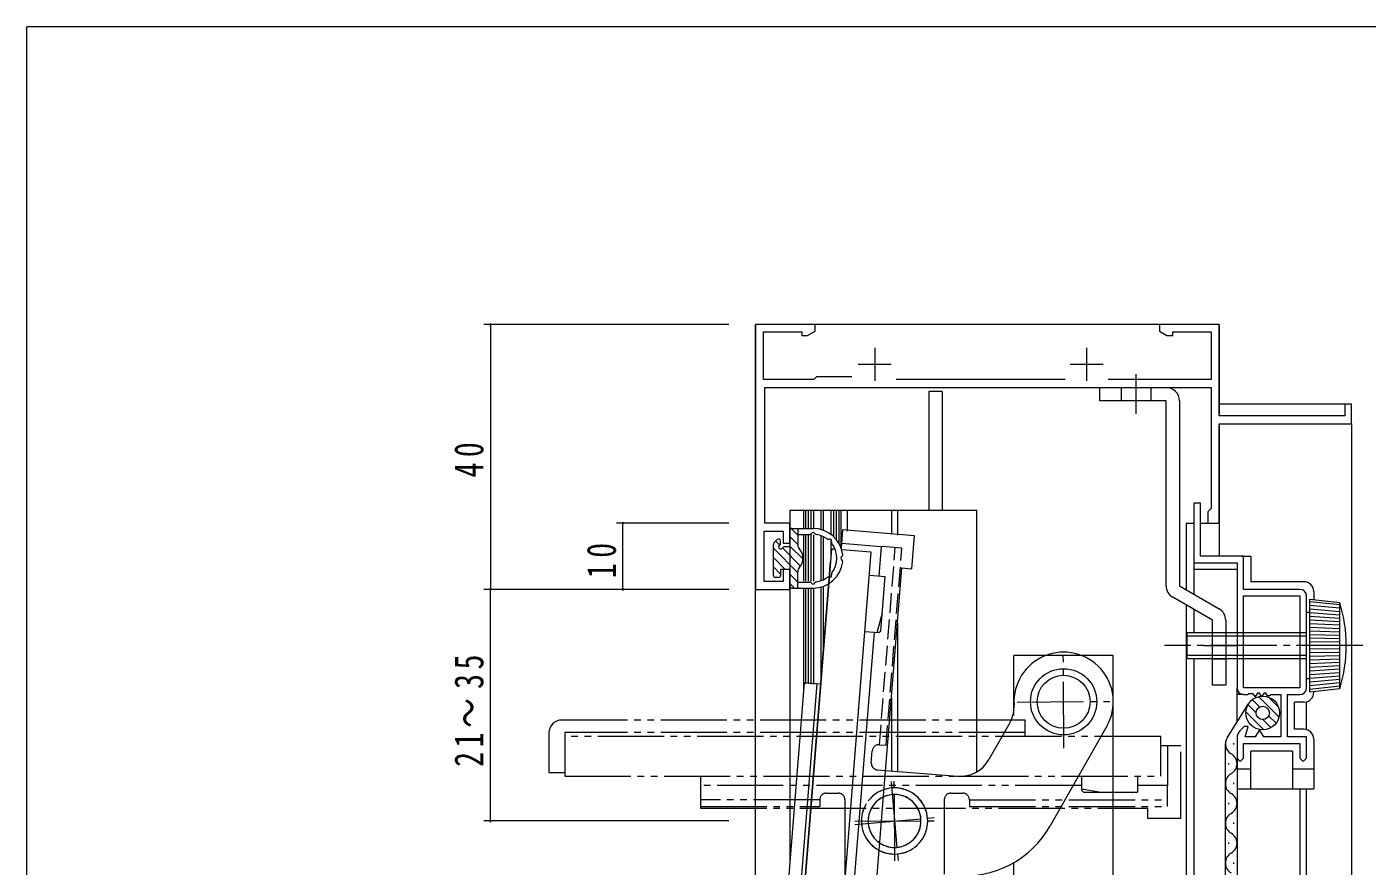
# Model space of a CAD drawing. Units: millimetres on the paper. Extents: x -397 to 397, y -282 to 282.
# Drawn here: x -393.9 to -191.6, y 152.5 to 279.3 of the extents above; entities that cross this region are included whole.
import ezdxf

# ---------------------------------------------------------------- set-up
doc = ezdxf.new("R2010")
doc.units = ezdxf.units.MM
for name, pattern in [('USER2', [13, 10, -1, 1, -1]), ('USER3', [15, 10, -1, 1, -1, 1, -1]), ('USER4', [4, 3, -1])]:
    doc.linetypes.add(name, pattern=pattern)
for name, color, linetype, lineweight in [('0-1_YKK_ZWAK', 7, 'Continuous', 18), ('0-3_YKK_11', 7, 'Continuous', 18), ('0-4_YKK_12', 2, 'Continuous', 18), ('0-6_YKK_13', 4, 'Continuous', 18), ('0-7_YKK_D', 6, 'Continuous', 18)]:
    doc.layers.add(name, color=color, linetype=linetype, lineweight=lineweight)
doc.styles.add('ＭＳ ゴシック', font='')
doc.styles.get('ＭＳ ゴシック').set_extended_font_data('MS Gothic')

msp = doc.modelspace()

# ---------------------------------------------------------------- linework, layer by layer
at = {"layer": '0-1_YKK_ZWAK'}
for p in [(-393.908, -245.7), (376.092, 279.3)]:
    msp.add_line(p, (-393.908, 279.3), dxfattribs=at)
at = {"layer": '0-3_YKK_11'}
for p, q in [((-274.908, 234.301), (-283.908, 234.3)), ((-283.908, 234.3), (-283.908, 194.301)), ((-282.708, 233.201), (-276.908, 233.201)), ((-282.708, 226.001), (-282.708, 233.201)), ((-276.908, 233.201), (-276.908, 232.651)), ((-276.034, 232.651), (-274.908, 233.3)), ((-274.908, 233.3), (-274.908, 234.301)), ((-213.908, 234.3), (-222.908, 234.3)), ((-222.908, 234.3), (-222.908, 233.3)), ((-222.908, 233.3), (-221.782, 232.651)), ((-220.908, 233.201), (-215.108, 233.201)), ((-220.908, 232.651), (-220.908, 233.201)), ((-215.108, 233.201), (-215.108, 226)), ((-213.908, 220.5), (-213.908, 234.3)), ((-276.908, 232.651), (-276.034, 232.651)), ((-265.908, 230.801), (-265.908, 225.801)), ((-233.908, 230.801), (-233.908, 225.801)), ((-221.782, 232.651), (-220.908, 232.651)), ((-268.408, 228.301), (-263.408, 228.301)), ((-236.408, 228.301), (-231.408, 228.301)), ((-275.108, 226), (-282.708, 226.001)), ((-282.508, 204.301), (-282.508, 224.801)), ((-282.508, 224.801), (-215.108, 224.801)), ((-274.908, 226.2), (-275.108, 226)), ((-274.708, 226.401), (-274.908, 226.2)), ((-269.333, 226.401), (-274.708, 226.401)), ((-237.141, 226), (-262.676, 226)), ((-215.108, 226), (-230.676, 226)), ((-215.108, 224.801), (-215.108, 206.5)), ((-194.908, 222.301), (-194.908, 220.501)), ((-193.908, 222.3), (-194.908, 222.301)), ((-193.908, 219.3), (-193.908, 222.3)), ((-194.908, 220.501), (-213.908, 220.5)), ((-213.908, 219.3), (-193.908, 219.3)), ((-213.908, 204.3), (-213.908, 219.3)), ((-216.709, 207.3), (-217.709, 207.3)), ((-217.709, 207.3), (-217.709, 198.3)), ((-216.709, 199.3), (-216.709, 207.3)), ((-215.108, 206.5), (-215.308, 206.301)), ((-215.308, 206.301), (-215.608, 206)), ((-215.608, 206), (-215.608, 204.3)), ((-282.608, 203.101), (-279.708, 203.101)), ((-282.608, 195.501), (-282.608, 203.101)), ((-278.708, 204.301), (-282.508, 204.301)), ((-279.708, 203.101), (-279.708, 201.301)), ((-278.708, 201.301), (-278.708, 204.301)), ((-215.608, 204.3), (-213.908, 204.3)), ((-279.708, 201.301), (-278.708, 201.301)), ((-279.61, 110.681), (-272.561, 198.489)), ((-210.209, 199.3), (-216.709, 199.3)), ((-210.209, 194.3), (-210.209, 199.3)), ((-279.708, 197.301), (-279.708, 195.501)), ((-278.708, 197.301), (-279.708, 197.301)), ((-278.708, 194.301), (-278.708, 197.301)), ((-217.709, 198.3), (-211.209, 198.3)), ((-211.209, 198.3), (-211.209, 179.4)), ((-283.908, 194.301), (-278.708, 194.301)), ((-279.708, 195.501), (-282.608, 195.501)), ((-201.709, 194.3), (-210.209, 194.3)), ((-210.209, 193.3), (-201.709, 193.3)), ((-210.209, 179.4), (-210.209, 193.3)), ((-210.209, 179.4), (-210.209, 193.3)), ((-201.709, 193.3), (-201.709, 179.4)), ((-200.709, 179.4), (-200.709, 193.3)), ((-201.709, 179.4), (-210.209, 179.4)), ((-210.209, 178.4), (-209.628, 178.4)), ((-209.628, 178.4), (-209.368, 178.55)), ((-209.368, 178.55), (-208.869, 178.58)), ((-208.869, 178.58), (-208.484, 178.066)), ((-208.484, 178.066), (-207.984, 178.733)), ((-207.984, 178.733), (-207.484, 178.066)), ((-207.484, 178.066), (-206.984, 178.733)), ((-206.984, 178.733), (-206.644, 178.28)), ((-206.644, 178.28), (-206.324, 178.28)), ((-206.324, 178.28), (-206.084, 178.4)), ((-206.084, 178.4), (-204.609, 178.4)), ((-204.609, 178.4), (-204.609, 172)), ((-203.609, 178.4), (-201.709, 178.4)), ((-203.609, 172), (-203.609, 178.4)), ((-210.109, 173.6), (-210.769, 172.939)), ((-209.548, 173.6), (-210.109, 173.6)), ((-209.977, 172), (-209.548, 173.6)), ((-208.444, 172), (-209.977, 172)), ((-207.924, 172.9), (-208.444, 172)), ((-207.693, 172.9), (-207.924, 172.9)), ((-207.174, 172), (-207.693, 172.9)), ((-204.609, 172), (-207.174, 172)), ((-200.709, 172), (-203.609, 172)), ((-200.709, 168.8), (-200.709, 172)), ((-211.209, 171.878), (-211.209, 168.8)), ((-210.209, 168.8), (-210.209, 171)), ((-210.209, 171), (-201.709, 171)), ((-201.709, 171), (-201.709, 168.8)), ((-211.209, 168.8), (-210.709, 168.3)), ((-210.709, 168.3), (-210.209, 168.8)), ((-201.709, 168.8), (-201.209, 168.3)), ((-201.209, 168.3), (-200.709, 168.8))]:
    msp.add_line(p, q, dxfattribs=at)
for centre, radius, start, end in [((-201.709, 193.3), 1, 0.00001, 89.99999), ((-210.209, 179.4), 1, 180.00001, 269.99999), ((-201.709, 179.4), 1, 270.00001, 359.99999), ((-209.709, 171.878), 1.5, 134.99999, 179.99998)]:
    msp.add_arc(centre, radius, start, end, dxfattribs=at)
at = {"layer": '0-4_YKK_12'}
for p, q in [((-213.908, 234.3), (-283.908, 234.3)), ((-283.908, 16.3), (-283.908, 234.3)), ((-213.908, 234.3), (-213.908, 220.798)), ((-255.708, 224.201), (-257.708, 224.201)), ((-257.708, 224.201), (-257.708, 206.2)), ((-255.708, 224.201), (-255.708, 206.2)), ((-193.908, 222.3), (-213.908, 222.3)), ((-213.908, 219.008), (-213.908, 199.3)), ((-193.908, 219.3), (-193.908, 16.255)), ((-250.508, 206.2), (-278.708, 206.2)), ((-278.708, 206.2), (-278.708, 152.966)), ((-276.608, 203.551), (-276.608, 206.2)), ((-276.308, 203.551), (-276.308, 206.2)), ((-275.908, 203.551), (-275.908, 206.2)), ((-275.508, 203.551), (-275.508, 206.2)), ((-275.108, 203.551), (-275.108, 206.2)), ((-273.963, 203.435), (-273.963, 206.2)), ((-273.623, 203.14), (-273.623, 206.2)), ((-272.478, 202.578), (-272.478, 206.2)), ((-272.078, 202.234), (-272.078, 206.2)), ((-271.678, 201.791), (-271.678, 206.2)), ((-271.278, 201.192), (-271.278, 206.2)), ((-270.978, 200.536), (-270.978, 206.2)), ((-270.008, 203.11), (-270.008, 206.2)), ((-263.366, 206.2), (-263.366, 202.576)), ((-262.45, 206.2), (-262.45, 202.502)), ((-250.508, 166.622), (-250.508, 206.2)), ((-276.608, 195.551), (-276.608, 202.551)), ((-276.308, 195.551), (-276.308, 202.551)), ((-275.908, 195.551), (-275.908, 202.551)), ((-275.508, 195.551), (-275.508, 202.551)), ((-275.108, 195.551), (-275.108, 202.551)), ((-273.963, 195.623), (-273.963, 202.378)), ((-218.908, 204.301), (-218.908, 194.264)), ((-218.908, 204.3), (-217.709, 204.3)), ((-217.708, 204.301), (-217.708, 193.571)), ((-216.709, 204.3), (-215.608, 204.3)), ((-215.609, 204.3), (-213.908, 204.3)), ((-272.403, 200.392), (-279.605, 110.681)), ((-273.623, 195.768), (-273.623, 202.233)), ((-272.478, 199.358), (-272.478, 201.783)), ((-271.871, 200.35), (-272.403, 200.392)), ((-273.625, 110.201), (-266.422, 199.912)), ((-266.422, 199.912), (-270.891, 200.271)), ((-217.708, 197.3), (-217.708, 193.571)), ((-276.608, 179.101), (-276.608, 194.551)), ((-276.308, 180.04), (-276.308, 194.551)), ((-275.908, 180.008), (-275.908, 194.551)), ((-275.508, 179.976), (-275.508, 194.551)), ((-275.108, 179.944), (-275.108, 194.551)), ((-273.963, 180.86), (-273.963, 194.676)), ((-273.623, 185.095), (-273.623, 194.789)), ((-218.908, 191.954), (-218.908, 16.369)), ((-217.708, 191.261), (-217.708, 187.8)), ((-217.708, 191.261), (-217.708, 187.8)), ((-262.45, 189.254), (-262.45, 166.687)), ((-229.888, 184.311), (-244.888, 184.311)), ((-244.888, 175.237), (-244.888, 184.311)), ((-229.888, 16.3), (-229.888, 184.311)), ((-217.708, 183.8), (-217.708, 91.3)), ((-217.708, 183.8), (-217.708, 16.369)), ((-263.366, 177.845), (-263.366, 166.761)), ((-212.704, 171.866), (-209.482, 176.987)), ((-200.709, 173.095), (-200.709, 177.304)), ((-212.968, 16.369), (-212.968, 170.952)), ((-211.708, 170.851), (-211.708, 171.051)), ((-212.468, 167.851), (-212.468, 168.051)), ((-211.209, 167.7), (-211.209, 16.37)), ((-211.708, 164.851), (-211.708, 165.051)), ((-201.709, 164.15), (-201.709, 16.369)), ((-200.709, 16.369), (-200.709, 164.15)), ((-212.468, 161.851), (-212.468, 162.051)), ((-211.708, 158.851), (-211.708, 159.051)), ((-212.468, 155.851), (-212.468, 156.051)), ((-244.888, 101.108), (-244.888, 153.025)), ((-211.708, 152.851), (-211.708, 153.051))]:
    msp.add_line(p, q, dxfattribs=at)
at = {"layer": '0-4_YKK_12', "linetype": 'USER3'}
for p, q in [((-222.708, 172.052), (-312.708, 172.05)), ((-312.708, 172.05), (-312.708, 166.05)), ((-222.708, 166.052), (-222.708, 172.052)), ((-312.708, 166.05), (-222.708, 166.052))]:
    msp.add_line(p, q, dxfattribs=at)
at = {"layer": '0-4_YKK_12'}
for centre, start, end in [((-211.249, 170.951), 147.82617, 240.80045), ((-212.926, 167.951), 299.19046, 60.80918), ((-211.249, 164.951), 119.19919, 240.80045), ((-212.926, 161.951), 299.19046, 60.80918), ((-211.249, 158.951), 119.19919, 240.80045), ((-212.926, 155.951), 299.19046, 60.80918), ((-211.25, 152.951), 119.19919, 240.80045)]:
    msp.add_arc(centre, 1.718, start, end, dxfattribs=at)
at = {"layer": '0-6_YKK_13'}
for p, q in [((-226.409, 220.8), (-226.409, 226.8)), ((-231.909, 222.8), (-231.909, 224.8)), ((-231.909, 224.8), (-221.909, 224.8)), ((-221.909, 222.8), (-231.909, 222.8)), ((-221.909, 194.841), (-221.909, 222.8)), ((-219.909, 222.8), (-219.909, 194.841)), ((-278.708, 203.201), (-278.708, 200.701)), ((-277.508, 202.476), (-278.514, 203.481)), ((-278.408, 203.501), (-275.208, 203.501)), ((-277.508, 203.501), (-277.508, 201.04)), ((-277.508, 202.601), (-275.728, 202.601)), ((-270.762, 203.27), (-270.981, 200.544)), ((-259.897, 202.397), (-270.762, 203.27)), ((-260.298, 197.413), (-259.897, 202.397)), ((-281.208, 196.401), (-281.208, 201.101)), ((-277.508, 196.819), (-281.208, 200.519)), ((-280.62, 201.813), (-281.12, 201.313)), ((-280.244, 200.969), (-280.854, 201.579)), ((-280.108, 201.22), (-280.108, 201.601)), ((-277.094, 197.819), (-279.84, 200.565)), ((-278.708, 200.701), (-279.589, 200.701)), ((-277.508, 201.062), (-278.708, 202.262)), ((-276.714, 198.853), (-278.708, 200.847)), ((-270.922, 201.277), (-264.942, 200.796)), ((-264.942, 200.796), (-265.302, 196.311)), ((-279.404, 197.301), (-281.208, 199.105)), ((-217.709, 198.6), (-217.709, 197.3)), ((-210.509, 199.3), (-209.109, 199.3)), ((-209.109, 199.3), (-209.109, 195.45)), ((-280.108, 196.59), (-281.208, 197.69)), ((-277.508, 195.405), (-278.708, 196.605)), ((-277.508, 194.501), (-277.508, 196.961)), ((-267.198, 130.25), (-261.793, 197.533)), ((-266.703, 196.423), (-264.305, 196.23)), ((-261.793, 197.533), (-260.298, 197.413)), ((-211.209, 197.3), (-217.709, 197.3)), ((-280.408, 196.101), (-280.908, 196.101)), ((-278.018, 194.501), (-278.708, 195.19)), ((-278.408, 194.501), (-275.208, 194.501)), ((-277.508, 195.401), (-275.728, 195.401)), ((-219.909, 194.841), (-213.909, 191.377)), ((-201.109, 195.45), (-209.109, 195.45)), ((-214.909, 189.645), (-220.909, 193.109)), ((-200.209, 192.8), (-195.709, 192.3)), ((-200.209, 178.8), (-200.209, 192.8)), ((-195.709, 191.948), (-200.209, 192.421)), ((-199.609, 193.95), (-199.609, 192.733)), ((-195.709, 179.3), (-195.709, 192.3)), ((-265.513, 187.8), (-264.746, 190.748)), ((-200.209, 190.8), (-200.709, 190.8)), ((-200.709, 180.8), (-200.709, 190.8)), ((-195.709, 191.433), (-200.209, 191.866)), ((-195.709, 190.918), (-200.209, 191.312)), ((-195.709, 190.404), (-200.209, 190.758)), ((-214.909, 179.8), (-214.909, 189.645)), ((-212.909, 189.645), (-212.909, 179.8)), ((-195.709, 189.89), (-200.209, 190.205)), ((-195.709, 189.378), (-200.209, 189.653)), ((-195.709, 188.866), (-200.209, 189.101)), ((-195.709, 188.354), (-200.209, 188.55)), ((-265.983, 187.838), (-270.587, 130.523)), ((-267.383, 187.95), (-265.285, 187.782)), ((-218.709, 187.8), (-200.709, 187.8)), ((-218.709, 183.8), (-218.709, 187.8)), ((-218.709, 187.3), (-200.709, 187.3)), ((-195.709, 187.843), (-200.209, 188)), ((-195.709, 187.332), (-200.209, 187.449)), ((-195.709, 186.821), (-200.209, 186.899)), ((-195.709, 186.31), (-200.209, 186.35)), ((-200.709, 184.3), (-218.709, 184.3)), ((-216.198, 185.8), (-211.148, 185.8)), ((-195.709, 185.8), (-200.209, 185.8)), ((-195.709, 185.289), (-200.209, 185.25)), ((-195.709, 184.779), (-200.209, 184.7)), ((-195.709, 184.268), (-200.209, 184.15)), ((-200.709, 183.8), (-218.709, 183.8)), ((-195.709, 183.757), (-200.209, 183.6)), ((-195.709, 183.246), (-200.209, 183.049)), ((-195.709, 182.734), (-200.209, 182.498)), ((-195.709, 182.222), (-200.209, 181.946)), ((-276.532, 180.158), (-282.129, 110.483)), ((-274.04, 179.958), (-276.532, 180.158)), ((-200.209, 180.8), (-200.709, 180.8)), ((-195.709, 181.709), (-200.209, 181.394)), ((-195.709, 181.196), (-200.209, 180.842)), ((-195.709, 180.682), (-200.209, 180.288)), ((-195.709, 180.167), (-200.209, 179.734)), ((-274.638, 180.006), (-280.204, 110.729)), ((-212.909, 179.8), (-214.909, 179.8)), ((-211.209, 174.242), (-211.209, 179.4)), ((-210.209, 178.4), (-211.209, 178.4)), ((-207.947, 178.102), (-204.851, 175.006)), ((-195.709, 179.651), (-200.209, 179.178)), ((-200.209, 178.8), (-195.709, 179.3)), ((-199.609, 178.866), (-199.609, 178.75)), ((-209.549, 176.876), (-208.323, 175.65)), ((-208.896, 177.637), (-207.779, 176.52)), ((-206.459, 178.028), (-204.925, 176.494)), ((-201.109, 177.25), (-202.509, 177.25)), ((-202.509, 173.15), (-202.509, 177.25)), ((-245.516, 174.132), (-248.671, 168.577)), ((-209.869, 175.782), (-207.171, 173.084)), ((-207.303, 174.63), (-206.078, 173.405)), ((-206.433, 175.174), (-205.316, 174.057)), ((-230.862, 173.61), (-239.4, 158.576)), ((-201.109, 173.15), (-202.509, 173.15)), ((-199.609, 171.65), (-199.609, 167.15)), ((-211.209, 168.8), (-211.209, 167.15)), ((-209.109, 167.15), (-209.109, 169.85)), ((-202.809, 169.85), (-209.109, 169.85)), ((-202.809, 169.85), (-202.809, 167.15)), ((-264.251, 166.932), (-253.419, 166.062)), ((-209.109, 167.15), (-211.209, 167.15)), ((-211.209, 167.15), (-211.209, 164.15)), ((-209.109, 164.15), (-209.109, 167.15)), ((-199.609, 167.15), (-202.809, 167.15)), ((-202.809, 167.15), (-202.809, 164.15)), ((-199.609, 167.15), (-199.609, 164.15)), ((-211.209, 164.15), (-199.609, 164.15))]:
    msp.add_line(p, q, dxfattribs=at)
at = {"layer": '0-6_YKK_13', "linetype": 'USER4'}
for p, q in [((-228.659, 222.8), (-228.659, 224.8)), ((-224.159, 222.8), (-224.159, 224.8)), ((-265.193, 170.82), (-262.798, 200.624)), ((-261.802, 200.544), (-264.942, 200.796)), ((-264.196, 170.74), (-261.802, 200.544)), ((-214.909, 187.8), (-212.909, 187.8)), ((-214.909, 183.8), (-212.909, 183.8)), ((-265.193, 170.82), (-264.196, 170.74)), ((-266.414, 168.109), (-266.27, 169.903)), ((-265.497, 167.032), (-264.251, 166.932))]:
    msp.add_line(p, q, dxfattribs=at)
at = {"layer": '0-6_YKK_13', "linetype": 'USER2'}
for p, q in [((-237.334, 170.314), (-237.433, 184.314)), ((-192.204, 185.8), (-222.156, 185.8)), ((-244.383, 177.264), (-230.384, 177.363)), ((-262.866, 153.3), (-262.951, 165.3)), ((-268.908, 159.257), (-256.908, 159.343))]:
    msp.add_line(p, q, dxfattribs=at)
at = {"layer": '0-6_YKK_13', "linetype": 'USER3'}
for p, q in [((-243.208, 174.55), (-313.108, 174.55)), ((-243.208, 172.05), (-243.208, 174.55)), ((-312.708, 172.65), (-312.708, 166.65)), ((-243.208, 172.65), (-312.708, 172.65)), ((-219.708, 170.65), (-222.708, 170.65)), ((-221.708, 170.65), (-221.708, 164.65)), ((-219.708, 159.75), (-219.708, 170.65)), ((-292.208, 166.051), (-292.208, 161.25)), ((-234.708, 166.052), (-234.708, 163.95)), ((-226.208, 166.052), (-226.208, 163.65)), ((-234.708, 164.65), (-292.208, 164.65)), ((-263.431, 165.277), (-262.385, 153.323)), ((-234.708, 164.179), (-231.708, 163.65)), ((-234.708, 163.95), (-234.408, 163.65)), ((-221.708, 164.65), (-226.208, 164.65)), ((-221.708, 161.5), (-221.708, 164.65)), ((-274.208, 162.5), (-292.208, 162.5)), ((-274.208, 162.5), (-274.208, 161.5)), ((-273.208, 163.5), (-271.408, 163.5)), ((-270.408, 162.5), (-270.408, 161.25)), ((-255.408, 162.5), (-255.408, 161.25)), ((-254.408, 163.5), (-252.608, 163.5)), ((-251.608, 162.5), (-251.608, 161.5)), ((-251.608, 162.5), (-221.708, 162.5)), ((-234.408, 163.65), (-226.208, 163.65)), ((-292.208, 161.5), (-274.208, 161.5)), ((-292.208, 161.25), (-224.708, 161.25)), ((-270.408, 161.25), (-270.408, 149.404)), ((-255.408, 161.25), (-255.408, 150.383)), ((-251.608, 161.5), (-221.708, 161.5)), ((-224.708, 161.25), (-224.708, 159.75)), ((-268.885, 158.777), (-256.931, 159.823)), ((-224.708, 159.75), (-219.708, 159.75))]:
    msp.add_line(p, q, dxfattribs=at)
at = {"layer": '0-6_YKK_13'}
for points in [[(-278.708, 194.801), (-278.708, 197.301), (-280.108, 197.301), (-280.108, 196.401)], [(-265.285, 187.782), (-264.962, 188.057), (-264.305, 196.23)]]:
    msp.add_lwpolyline(points, dxfattribs=at)
at = {"layer": '0-6_YKK_13', "linetype": 'USER3'}
msp.add_lwpolyline([(-315.108, 172.55), (-315.108, 166.65), (-312.708, 166.65)], dxfattribs=at)
at = {"layer": '0-6_YKK_13'}
for centre, radius in [((-237.384, 177.314), 5), ((-237.384, 177.314), 4), ((-207.323, 175.63), 2.55), ((-207.323, 175.63), 1)]:
    msp.add_circle(centre, radius, dxfattribs=at)
for centre, radius, start, end in [((-221.909, 222.8), 2, 360, 90), ((-278.408, 203.201), 0.3, 90, 180), ((-275.728, 202.901), 0.3, 270, 330), ((-275.208, 202.601), 0.3, 25.94448, 150), ((-275.208, 199.001), 4.5, 6.85224, 90), ((-274.669, 202.863), 0.3, 205.94448, 262.04812), ((-275.208, 199.001), 3.6, 53.96891, 82.04812), ((-280.908, 201.101), 0.3, 135, 180), ((-280.408, 201.601), 0.3, 0, 135), ((-280.108, 200.701), 0.3, 120, 330), ((-280.408, 201.22), 0.3, 300, 0), ((-279.589, 200.401), 0.3, 90, 150), ((-276.508, 201.04), 1, 180, 222.83343), ((-278.708, 199.001), 2, 317.16657, 42.83343), ((-272.914, 202.154), 0.3, 233.96891, 290.07256), ((-272.708, 201.591), 0.3, 341.96152, 110.07256), ((-272.138, 201.405), 0.3, 161.96152, 218.06516), ((-275.208, 199.001), 3.6, 321.93484, 38.06516), ((-275.208, 199.001), 4.5, 270, 353.14776), ((-270.708, 199.001), 0.3, 123.36701, 236.63299), ((-271.038, 199.502), 0.3, 303.36701, 6.85224), ((-271.038, 198.499), 0.3, 353.14776, 56.63299), ((-280.908, 196.401), 0.3, 180, 270), ((-280.408, 196.401), 0.3, 270, 0), ((-276.508, 196.961), 1, 137.16657, 180), ((-272.708, 196.41), 0.3, 249.92744, 18.03848), ((-272.138, 196.596), 0.3, 141.93484, 198.03848), ((-278.408, 194.801), 0.3, 180, 270), ((-275.728, 195.101), 0.3, 30, 90), ((-275.208, 195.401), 0.3, 210, 334.05552), ((-274.669, 195.138), 0.3, 97.95188, 154.05552), ((-275.208, 199.001), 3.6, 277.95188, 306.03109), ((-272.914, 195.847), 0.3, 69.92744, 126.03109), ((-219.909, 194.841), 2, 180, 240), ((-201.109, 193.95), 1.5, 0, 90), ((-216.334, 185.8), 21.625, 342.50768, 17.49232), ((-214.909, 189.645), 2, 0, 60), ((-237.384, 177.314), 7.5, 330.4066, 183.26648), ((-201.109, 178.75), 1.5, 270, 0), ((-249.863, 176.602), 5, 330.4066, 3.26648), ((-201.109, 171.65), 1.5, 0, 90), ((-253.019, 171.046), 5, 265.4066, 330.4066), ((-262.908, 159.3), 5, 242.4521, 108.3611), ((-262.908, 159.3), 4, 236.2302, 114.583), ((-252.444, 165.983), 15, 265.4066, 330.4066)]:
    msp.add_arc(centre, radius, start, end, dxfattribs=at)
at = {"layer": '0-6_YKK_13', "linetype": 'USER3'}
for centre, radius, start, end in [((-313.108, 172.55), 2, 90, 180), ((-262.908, 159.3), 5, 22.9545, 157.0455), ((-273.208, 162.5), 1, 90, 180), ((-271.408, 162.5), 1, 0, 90), ((-262.908, 159.3), 4, 29.1764, 150.8236), ((-254.408, 162.5), 1, 90, 180), ((-252.608, 162.5), 1, 0, 90), ((-262.908, 159.3), 5, 157.0455, 22.9545), ((-262.908, 159.3), 4, 150.8236, 29.1764)]:
    msp.add_arc(centre, radius, start, end, dxfattribs=at)
at = {"layer": '0-6_YKK_13', "linetype": 'USER4'}
for centre, radius, start, end in [((-265.273, 169.823), 1, 85.4066, 175.4066), ((-265.417, 168.029), 1, 175.4066, 265.4066), ((-262.908, 159.3), 5, 108.3611, 242.4521), ((-262.908, 159.3), 4, 114.583, 236.2302)]:
    msp.add_arc(centre, radius, start, end, dxfattribs=at)
at = {"layer": '0-7_YKK_D'}
for p, q in [((-287.908, 234.3), (-324.908, 234.3)), ((-323.908, 234.3), (-323.908, 194.301)), ((-287.908, 204.3), (-304.908, 204.3)), ((-303.908, 194.301), (-303.908, 204.3)), ((-287.908, 194.301), (-324.908, 194.301)), ((-323.908, 159.3), (-323.908, 194.301)), ((-288.908, 194.301), (-304.908, 194.301)), ((-287.908, 159.3), (-324.908, 159.3))]:
    msp.add_line(p, q, dxfattribs=at)
for centre, start, end in [((-323.908, 234.3), 90, 270), ((-323.908, 234.3), 270, 90), ((-303.908, 204.3), 90, 270), ((-303.908, 204.3), 270, 90), ((-323.908, 194.301), 90, 270), ((-323.908, 194.301), 90, 270), ((-323.908, 194.301), 270, 90), ((-323.908, 194.301), 270, 90), ((-303.908, 194.301), 90, 270), ((-303.908, 194.301), 270, 90), ((-323.908, 159.3), 90, 270), ((-323.908, 159.3), 270, 90)]:
    msp.add_arc(centre, 0.106, start, end, dxfattribs=at)

# ---------------------------------------------------------------- texts
at = {"layer": '0-7_YKK_D', "color": 7, "char_height": 4.399, "attachment_point": 7, "rotation": 90, "style": 'ＭＳ ゴシック'}
for s, insert in [('\\T1.37;\\W0.75;40', (-324.908, 211.206)), ('\\T1.37;\\W0.75;10', (-304.908, 195.999)), ('\\T1.31;\\W0.75;21～35', (-324.908, 167.48))]:
    msp.add_mtext(s, dxfattribs=dict(at, insert=insert))

doc.saveas('drawing.dxf')
